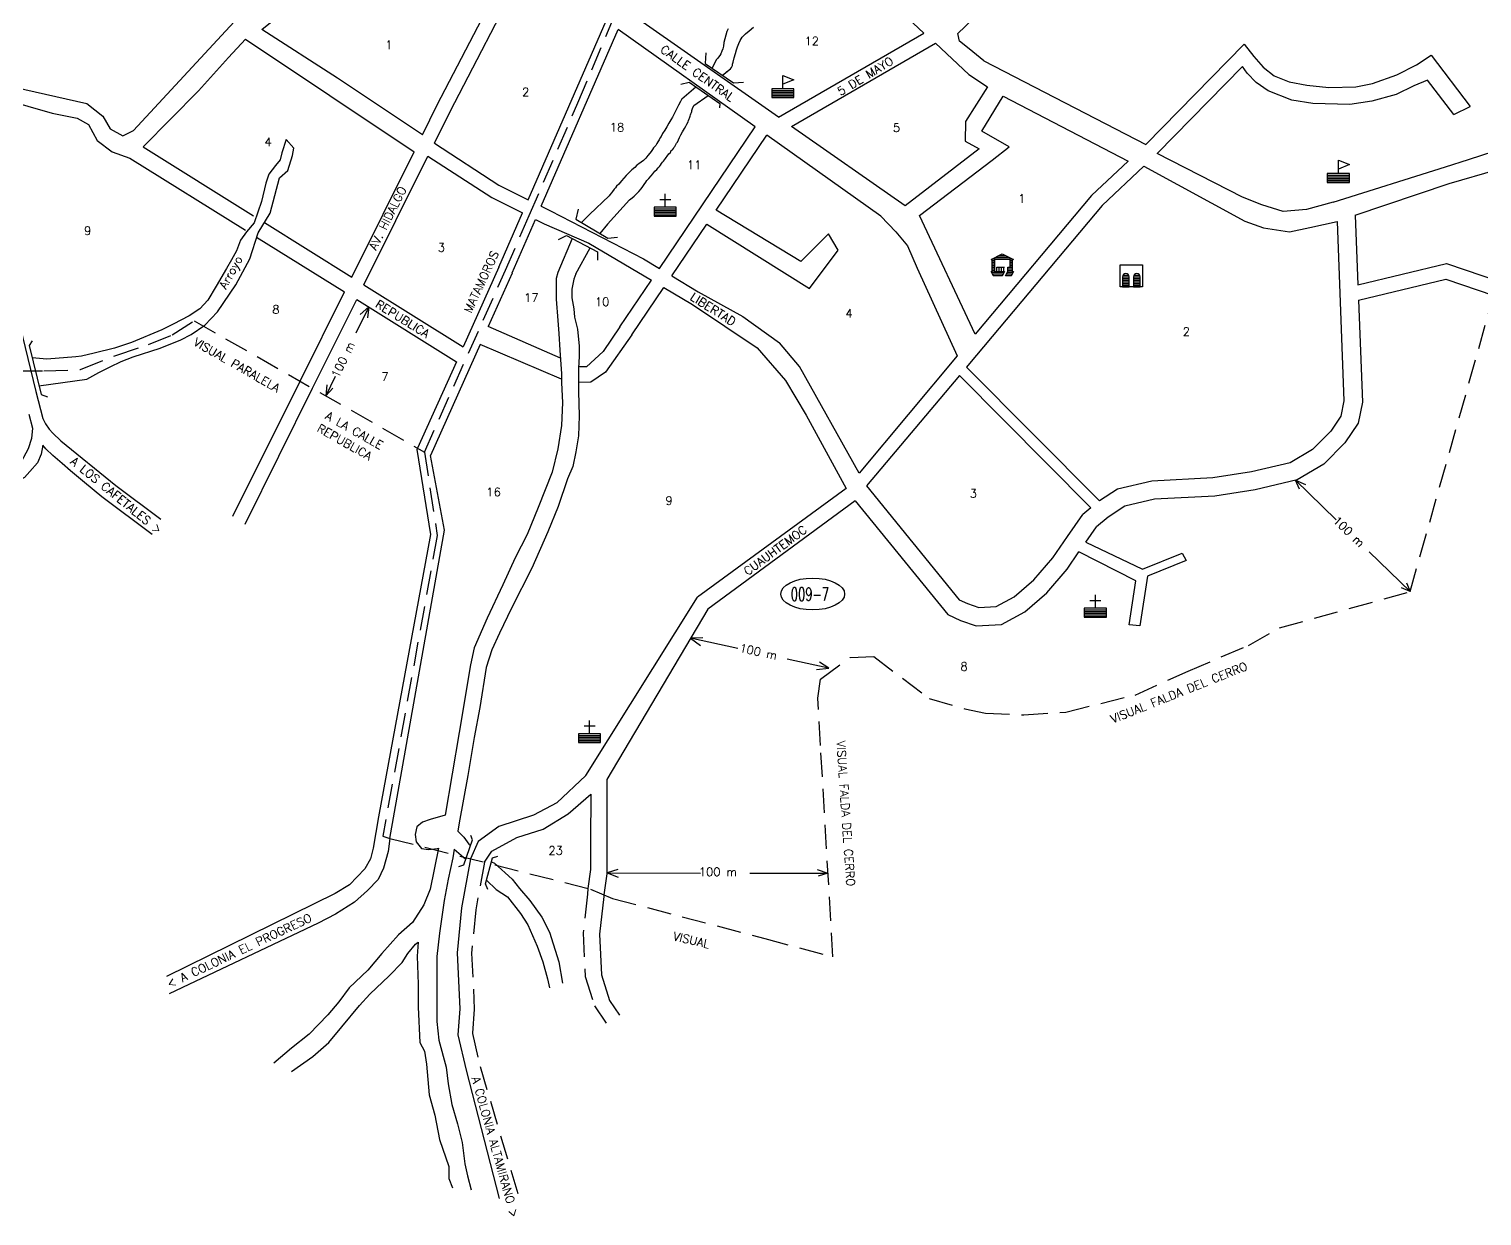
# Model space of a CAD drawing. Extents: x 601048 to 604101, y 1723725 to 1725560.
# Drawn here: x 602133 to 603340, y 1723725 to 1724711 of the extents above; entities that cross this region are included whole.
import ezdxf

# ---------------------------------------------------------------- set-up
doc = ezdxf.new("R2010")
doc.units = 0
doc.header["$LTSCALE"] = 80
doc.header["$MEASUREMENT"] = 0
doc.linetypes.add('HIDDEN', pattern=[0.375, 0.25, -0.125])
doc.layers.get('0').update_dxf_attribs({"linetype": 'CONTINUOUS'})
for name, color, linetype in [('4', 9, 'CONTINUOUS'), ('6', 10, 'CONTINUOUS'), ('9', 5, 'CONTINUOUS'), ('A', 3, 'CONTINUOUS'), ('C', 1, 'CONTINUOUS'), ('D', 6, 'CONTINUOUS'), ('F', 15, 'CONTINUOUS')]:
    doc.layers.add(name, color=color, linetype=linetype)
doc.styles.add('ROMANS', font='ROMANS', dxfattribs={"height": 7})

# ---------------------------------------------------------------- blocks, each defined once
blk = doc.blocks.new('ESC')
for p, q in [((0, -2), (0, 10)), ((0, 10), (10, 6)), ((10, 6), (0, 2)), ((-10, -3.5), (10, -3.5)), ((-10, -5), (10, -5)), ((-10, -6.5), (10, -6.5)), ((-10, -8), (10, -8)), ((-10, -9.5), (10, -9.5))]:
    blk.add_line(p, q)
blk.add_lwpolyline([(-10, -2), (-10, -10), (10, -10), (10, -2)], close=True)
blk = doc.blocks.new('IGL')
for p, q in [((-5, 5), (5, 5)), ((0, -2), (0, 10)), ((-10, -3.5), (10, -3.5)), ((-10, -5), (10, -5)), ((-10, -6.5), (10, -6.5)), ((-10, -8), (10, -8)), ((-10, -9.5), (10, -9.5))]:
    blk.add_line(p, q)
blk.add_lwpolyline([(-10, -2), (-10, -10), (10, -10), (10, -2)], close=True)
blk = doc.blocks.new('PLZ')
for p, q in [((-9, 5.5), (9, 5.5)), ((-9, 4), (-7, 4)), ((-9, 2.5), (-7, 2.5)), ((-9, 1), (-7, 1)), ((-6, 7), (6, 7)), ((-3, 8.5), (3, 8.5)), ((7, 4), (9, 4)), ((7, 2.5), (9, 2.5)), ((7, 1), (9, 1)), ((-9.75, -6.5), (1.75, -6.5)), ((-9, -0.5), (-7, -0.5)), ((-9, -2), (-7, -2)), ((-9, -3.5), (-7, -3.5)), ((-9, -5), (-7, -5)), ((-9, -8), (1, -8)), ((-8.25, -9.5), (0.25, -9.5)), ((-5, -2), (2, -2)), ((-5, -6), (-5, -2)), ((-3, -2), (-3, -6)), ((-1, -2), (-1, -6)), ((1, -2), (1, -6)), ((3.25, -9.5), (8.25, -9.5)), ((4, -8), (9, -8)), ((4.75, -6.5), (9.75, -6.5)), ((5, -3.5), (9, -3.5)), ((5, -5), (9, -5)), ((7, -0.5), (9, -0.5)), ((7, -2), (9, -2))]:
    blk.add_line(p, q)
blk.add_lwpolyline([(0, 10), (10, 5), (9, 5), (9, -6), (10, -6), (8, -10), (3, -10), (5, -6), (5, -2), (7, -2), (7, 5), (-7, 5), (-7, -6), (2, -6), (0, -10), (-8, -10), (-10, -6), (-9, -6), (-9, 5), (-10, 5)], close=True)
blk = doc.blocks.new('PAL')
for p, q in [((-7.598076, 0.5), (-2.401924, 0.5)), ((2.401924, 0.5), (7.598076, 0.5)), ((-8, -1), (-2, -1)), ((-8, -2.5), (-2, -2.5)), ((-8, -4), (-2, -4)), ((-8, -5.5), (-2, -5.5)), ((-8, -7), (-2, -7)), ((-8, -8.5), (-2, -8.5)), ((-8, -10), (-2, -10)), ((2, -1), (8, -1)), ((2, -2.5), (8, -2.5)), ((2, -4), (8, -4)), ((2, -5.5), (8, -5.5)), ((2, -7), (8, -7)), ((2, -8.5), (8, -8.5)), ((2, -10), (8, -10))]:
    blk.add_line(p, q)
blk.add_lwpolyline([(-10, -10), (-10, 10), (10, 10), (10, -10)], close=True)
for points in [[(-2, -10), (-2, -1, 1), (-8, -1), (-8, -10)], [(8, -10), (8, -1, 1), (2, -1), (2, -10)]]:
    blk.add_lwpolyline(points, format="xyb")
blk = doc.blocks.new('ELL')
blk.add_circle((0, 0), 1)

msp = doc.modelspace()

# ---------------------------------------------------------------- linework, layer by layer
at = {"layer": '4', "color": 9, "linetype": 'HIDDEN'}
for points in [[(602461.167046, 1724359.330008), (602528.468266, 1724510.610442), (602548.218654, 1724556.017558), (602588.421959, 1724649.493338), (602620.739458, 1724725.9122), (602775.464542, 1725065.470604), (602802.909343, 1725151.129968), (602822.980345, 1725225.889687), (602856.901896, 1725340.85029), (602885.681946, 1725406.183105)], [(602123.960519, 1724426.758103), (602144.854067, 1724426.758103), (602175.347359, 1724427.887053), (602204.711268, 1724439.741064), (602231.816412, 1724448.772693), (602251.580585, 1724456.675362), (602269.906893, 1724468.441938), (602461.167046, 1724359.330008), (602471.769683, 1724290.083602), (602426.52392, 1724040.14791), (602432.282246, 1724038.333164), (602599.120947, 1723996.170152), (602617.29784, 1723988.395917), (602743.770706, 1723955.158731), (602800.386017, 1723939.81962), (602790.156533, 1724115.572256), (602787.769493, 1724154.777487), (602790.113733, 1724170.736375), (602814.611474, 1724188.577635), (602834.306479, 1724189.425035), (602880.300324, 1724154.700663), (602909.865009, 1724145.947597), (602927.038058, 1724142.251768), (602958.969965, 1724141.056311), (602993.905492, 1724143.309632), (603051.353791, 1724157.464062), (603095.451433, 1724177.280263), (603145.617555, 1724198.714113), (603171.509745, 1724213.272954), (603279.852508, 1724243.460043), (603350.986068, 1724495.346795)]]:
    msp.add_lwpolyline(points, dxfattribs=at)
at = {"layer": '6', "color": 10, "linetype": 'CONTINUOUS'}
msp.add_line((602454.67682, 1724361.492596), (602466.214998, 1724290.848014), dxfattribs=at)
at = {"layer": '6'}
msp.add_line((602466.214998, 1724290.848014), (602423.025507, 1724056.177397), dxfattribs=at)
at = {"layer": '6', "color": 10, "linetype": 'CONTINUOUS'}
for points in [[(602302.048907, 1724306.054654), (602357.787582, 1724418.306918)], [(602138.36812, 1724409.648445), (602144.087867, 1724387.250146), (602146.196622, 1724382.753509), (602149.352549, 1724378.485339), (602152.322835, 1724374.959463), (602159.19162, 1724368.649998), (602204.859766, 1724331.535484), (602242.173986, 1724303.699607)], [(602312.128812, 1724299.372464), (602368.228001, 1724412.350767)], [(602132.549746, 1724390.854446), (602135.434278, 1724379.320693), (602134.713145, 1724370.670381), (602131.828613, 1724362.020069), (602126.059555, 1724351.20718), (602121.011631, 1724347.602885), (602114.521434, 1724344.719449), (602103.704446, 1724341.11515), (602091.445198, 1724337.510855), (602086.397267, 1724333.185696), (602082.070476, 1724326.697966), (602077.743678, 1724315.164213), (602074.138013, 1724300.747029), (602049.488726, 1724210.618223)], [(602235.062019, 1724290.963774), (602193.106654, 1724322.140018), (602178.626481, 1724334.202254), (602167.174269, 1724343.783276), (602160.06216, 1724349.975953), (602152.450787, 1724356.471001), (602146.510209, 1724362.038189), (602144.096848, 1724365.007355), (602142.645601, 1724357.694915), (602139.761076, 1724350.486321), (602133.270879, 1724343.277726), (602128.944088, 1724338.231714), (602122.45389, 1724334.627414), (602114.521434, 1724332.464837), (602105.146712, 1724329.581402), (602099.377655, 1724328.139684), (602095.050856, 1724325.977102), (602091.445198, 1724321.651948), (602088.560666, 1724313.722495), (602084.233868, 1724296.421871), (602081.349343, 1724286.32984), (602060.441753, 1724209.319204)], [(602455.232337, 1724362.715698), (602454.67682, 1724361.492596)], [(602418.559646, 1724030.176526), (602416.205146, 1724021.204105), (602411.548355, 1724012.989353), (602398.947628, 1723999.845748), (602386.894752, 1723992.452465), (602246.917084, 1723923.448532)], [(602432.282246, 1724038.333164), (602430.938643, 1724027.372309), (602427.070946, 1724013.453875), (602422.592543, 1724004.017067), (602413.920774, 1723994.89596), (602403.075232, 1723985.264821), (602387.168681, 1723975.201482), (602372.924378, 1723967.808205), (602249.156901, 1723909.065625)]]:
    msp.add_lwpolyline(points, dxfattribs=at)
at = {"layer": '6'}
msp.add_lwpolyline([(602423.025507, 1724056.177397), (602418.559646, 1724030.176526)], dxfattribs=at)
at = {"layer": '6', "linetype": 'CONTINUOUS'}
for points in [[(602499.437986, 1724021.361752), (602491.776308, 1723980.571061), (602488.268829, 1723943.295491), (602490.518598, 1723896.536772), (602488.880972, 1723875.109145), (602495.683479, 1723845.78317), (602523.221254, 1723738.965073)], [(602610.254459, 1723991.408363), (602610.092756, 1723989.925395), (602606.627522, 1723958.720232), (602608.322701, 1723924.797026), (602614.867325, 1723903.514683), (602623.045407, 1723891.381542)]]:
    msp.add_lwpolyline(points, dxfattribs=at)
at = {"layer": '6', "linetype": 'HIDDEN'}
for points in [[(602511.094521, 1724018.415945), (602503.671872, 1723978.897837), (602500.295948, 1723943.020369), (602502.540636, 1723896.367248), (602500.986253, 1723876.02881), (602507.309452, 1723848.769156), (602539.465594, 1723740.511571)], [(602596.930762, 1723996.72365), (602596.480529, 1723991.993465), (602592.91916, 1723959.922592), (602594.737282, 1723923.539092), (602602.245864, 1723899.122075), (602611.946486, 1723884.730067)]]:
    msp.add_lwpolyline(points, dxfattribs=at)
at = {"layer": '9', "linetype": 'CONTINUOUS'}
for p, q in [((602711.551698, 1724705.871932), (602710.661446, 1724702.922139)), ((602712.396619, 1724708.809432), (602711.551698, 1724705.871932)), ((602713.270818, 1724711.17651), (602712.396619, 1724708.809432)), ((602723.396396, 1724701.363079), (602725.056388, 1724704.124802)), ((602725.056388, 1724704.124802), (602727.80941, 1724706.969551)), ((602727.80941, 1724706.969551), (602730.760627, 1724709.476857)), ((602730.760627, 1724709.476857), (602734.543587, 1724712.381909)), ((602708.245079, 1724692.492761), (602707.291035, 1724690.351098)), ((602708.84989, 1724694.610846), (602708.245079, 1724692.492761)), ((602709.519033, 1724696.733274), (602708.84989, 1724694.610846)), ((602709.840104, 1724699.635407), (602709.519033, 1724696.733274)), ((602710.661446, 1724702.922139), (602709.840104, 1724699.635407)), ((602719.397042, 1724690.586789), (602720.296484, 1724693.537202)), ((602720.296484, 1724693.537202), (602721.163238, 1724696.014564)), ((602721.163238, 1724696.014564), (602722.292438, 1724698.980489)), ((602722.292438, 1724698.980489), (602723.396396, 1724701.363079)), ((602703.425989, 1724685.243233), (602700.114334, 1724678.417842)), ((602704.44208, 1724686.465862), (602703.425989, 1724685.243233)), ((602703.425989, 1724685.243233), (602703.425989, 1724685.243233)), ((602705.401905, 1724687.564673), (602704.44208, 1724686.465862)), ((602706.354788, 1724688.903053), (602705.401905, 1724687.564673)), ((602707.291035, 1724690.351098), (602706.354788, 1724688.903053)), ((602716.251228, 1724679.064921), (602716.942205, 1724680.727211)), ((602716.942205, 1724680.727211), (602717.10185, 1724681.781232)), ((602717.10185, 1724681.781232), (602717.525182, 1724683.305434)), ((602717.525182, 1724683.305434), (602718.306311, 1724687.051063)), ((602718.306311, 1724687.051063), (602719.397042, 1724690.586789)), ((602708.560316, 1724672.595952), (602715.282213, 1724677.965489)), ((602712.058871, 1724675.394597), (602712.277599, 1724675.565365)), ((602715.282213, 1724677.965489), (602716.251228, 1724679.064921)), ((602670.411967, 1724644.349749), (602668.782999, 1724641.128509)), ((602672.040315, 1724647.580179), (602670.411967, 1724644.349749)), ((602673.676729, 1724650.691134), (602672.040315, 1724647.580179)), ((602674.979462, 1724652.929786), (602673.676729, 1724650.691134)), ((602683.187131, 1724642.331792), (602683.347397, 1724643.376622)), ((602683.347397, 1724643.376622), (602683.593207, 1724643.974848)), ((602683.593207, 1724643.974848), (602683.824126, 1724644.793643)), ((602683.824126, 1724644.793643), (602684.917181, 1724647.406334)), ((602664.104677, 1724632.614437), (602662.460197, 1724629.622956)), ((602665.764048, 1724635.38535), (602664.104677, 1724632.614437)), ((602667.162097, 1724637.787795), (602665.764048, 1724635.38535)), ((602668.782999, 1724641.128509), (602667.162097, 1724637.787795)), ((602678.242339, 1724630.106837), (602679.147563, 1724632.014399)), ((602679.147563, 1724632.014399), (602680.061976, 1724633.92258)), ((602680.061976, 1724633.92258), (602680.506522, 1724634.995835)), ((602680.506522, 1724634.995835), (602680.943622, 1724636.179374)), ((602680.943622, 1724636.179374), (602681.191177, 1724636.888505)), ((602681.191177, 1724636.888505), (602681.651855, 1724637.722811)), ((602681.651855, 1724637.722811), (602681.882153, 1724638.550796)), ((602681.882153, 1724638.550796), (602682.042419, 1724639.595626)), ((602682.042419, 1724639.595626), (602682.502476, 1724640.439122)), ((602682.502476, 1724640.439122), (602682.758098, 1724641.028779)), ((602682.758098, 1724641.028779), (602682.956832, 1724641.503808)), ((602682.956832, 1724641.503808), (602683.187131, 1724642.331792)), ((602656.751395, 1724620.236109), (602656.092603, 1724618.917583)), ((602657.751975, 1724621.688496), (602656.751395, 1724620.236109)), ((602658.855933, 1724624.071086), (602657.751975, 1724621.688496)), ((602660.800825, 1724626.852043), (602658.855933, 1724624.071086)), ((602662.460197, 1724629.622956), (602660.800825, 1724626.852043)), ((602672.125718, 1724618.966029), (602673.040131, 1724620.874211)), ((602673.040131, 1724620.874211), (602674.214743, 1724623.030765)), ((602674.214743, 1724623.030765), (602675.375588, 1724625.527983)), ((602675.375588, 1724625.527983), (602677.043025, 1724628.179421)), ((602677.043025, 1724628.179421), (602678.242339, 1724630.106837)), ((602648.407302, 1724607.901673), (602646.693329, 1724605.93951)), ((602649.360805, 1724609.230863), (602648.407302, 1724607.901673)), ((602650.566441, 1724610.927901), (602649.360805, 1724609.230863)), ((602651.519324, 1724612.266281), (602650.566441, 1724610.927901)), ((602653.233297, 1724614.228444), (602651.519324, 1724612.266281)), ((602654.169544, 1724615.676488), (602653.233297, 1724614.228444)), ((602654.877777, 1724617.219925), (602654.169544, 1724615.676488)), ((602656.092603, 1724618.917583), (602654.877777, 1724617.219925)), ((602662.774723, 1724605.409585), (602664.210117, 1724607.122134)), ((602664.210117, 1724607.122134), (602665.448521, 1724608.470559)), ((602665.448521, 1724608.470559), (602666.1642, 1724609.903712)), ((602666.1642, 1724609.903712), (602667.146983, 1724610.662481)), ((602667.146983, 1724610.662481), (602667.901131, 1724611.525832)), ((602667.901131, 1724611.525832), (602668.361809, 1724612.360139)), ((602668.361809, 1724612.360139), (602669.106767, 1724613.22287)), ((602669.106767, 1724613.22287), (602669.790881, 1724614.303067)), ((602669.790881, 1724614.303067), (602670.481858, 1724615.965358)), ((602670.481858, 1724615.965358), (602671.220494, 1724617.058468)), ((602671.220494, 1724617.058468), (602672.125718, 1724618.966029)), ((602635.770736, 1724595.969854), (602633.248013, 1724593.953089)), ((602637.500221, 1724597.702258), (602635.770736, 1724595.969854)), ((602639.268796, 1724598.855671), (602637.500221, 1724597.702258)), ((602641.250997, 1724600.263545), (602639.268796, 1724598.855671)), ((602642.995994, 1724601.766191), (602641.250997, 1724600.263545)), ((602645.002934, 1724603.628114), (602642.995994, 1724601.766191)), ((602646.693329, 1724605.93951), (602645.002934, 1724603.628114)), ((602654.060724, 1724594.314992), (602655.289318, 1724595.671986)), ((602655.289318, 1724595.671986), (602656.258333, 1724596.771418)), ((602656.258333, 1724596.771418), (602657.217537, 1724597.87942)), ((602657.217537, 1724597.87942), (602657.948728, 1724599.082814)), ((602657.948728, 1724599.082814), (602658.908553, 1724600.181625)), ((602658.908553, 1724600.181625), (602659.662701, 1724601.044977)), ((602659.662701, 1724601.044977), (602660.622526, 1724602.143788)), ((602660.622526, 1724602.143788), (602661.361163, 1724603.236898)), ((602661.361163, 1724603.236898), (602662.036087, 1724604.316475)), ((602662.036087, 1724604.316475), (602662.774723, 1724605.409585)), ((602624.70401, 1724584.716419), (602622.504657, 1724582.149088)), ((602626.63223, 1724586.923852), (602624.70401, 1724584.716419)), ((602628.615591, 1724589.135008), (602626.63223, 1724586.923852)), ((602630.828712, 1724591.361676), (602628.615591, 1724589.135008)), ((602633.248013, 1724593.953089), (602630.828712, 1724591.361676)), ((602643.601108, 1724581.726942), (602645.02099, 1724583.66925)), ((602645.02099, 1724583.66925), (602645.966428, 1724585.117915)), ((602645.966428, 1724585.117915), (602647.47422, 1724586.715333)), ((602647.47422, 1724586.715333), (602649.40244, 1724588.922766)), ((602649.40244, 1724588.922766), (602650.847025, 1724590.635936)), ((602650.847025, 1724590.635936), (602652.545486, 1724592.827858)), ((602652.545486, 1724592.827858), (602654.060724, 1724594.314992)), ((602615.204218, 1724573.227181), (602614.45864, 1724572.37364)), ((602616.434556, 1724574.69508), (602615.204218, 1724573.227181)), ((602617.378249, 1724576.032841), (602616.434556, 1724574.69508)), ((602618.593075, 1724577.730498), (602617.378249, 1724576.032841)), ((602619.776337, 1724579.075201), (602618.593075, 1724577.730498)), ((602620.775172, 1724580.416683), (602619.776337, 1724579.075201)), ((602622.504657, 1724582.149088), (602620.775172, 1724580.416683)), ((602633.5637, 1724570.543001), (602635.261001, 1724571.93164)), ((602635.261001, 1724571.93164), (602637.259874, 1724573.913037)), ((602637.259874, 1724573.913037), (602639.203606, 1724575.890712)), ((602639.203606, 1724575.890712), (602641.186968, 1724578.101868)), ((602641.186968, 1724578.101868), (602642.386282, 1724580.029285)), ((602642.386282, 1724580.029285), (602643.601108, 1724581.726942)), ((602631.533803, 1724569.02112), (602633.5637, 1724570.543001)), ((602583.721011, 1724536.921327), (602571.905348, 1724508.678771)), ((602586.979258, 1724507.619215), (602598.723373, 1724529.019847))]:
    msp.add_line(p, q, dxfattribs=at)
for points in [[(602674.979462, 1724652.929786), (602686.522965, 1724662.797476)], [(602684.917181, 1724647.406334), (602696.842668, 1724655.658773)], [(602140.872233, 1724414.410258), (602180.616812, 1724420.059244), (602190.669353, 1724425.476465), (602199.948621, 1724430.119797), (602209.22789, 1724434.76313), (602219.280431, 1724438.632573), (602241.70533, 1724445.597572), (602258.717322, 1724452.56257), (602267.223318, 1724457.205902), (602278.822404, 1724464.944789), (602289.19278, 1724475.936631), (602304.340393, 1724498.222003), (602315.939479, 1724519.890887), (602322.89893, 1724541.559771), (602332.951471, 1724557.811434), (602336.817833, 1724572.515319), (602340.684195, 1724587.219205), (602347.643646, 1724593.410314), (602351.510008, 1724605.792533), (602352.560082, 1724611.956196)], [(602352.560082, 1724611.956196), (602346.328628, 1724619.013075), (602342.532338, 1724608.050159), (602341.266903, 1724602.147048), (602337.470612, 1724597.508891), (602331.987071, 1724590.340832), (602329.456208, 1724582.751119), (602325.659918, 1724567.571695), (602322.707246, 1724558.717028), (602319.754574, 1724549.862367), (602313.427413, 1724542.272655), (602308.365688, 1724535.526243), (602304.991207, 1724526.671582), (602300.7731, 1724519.08187), (602296.555, 1724511.913805), (602288.118787, 1724497.156034), (602281.178376, 1724485.634603), (602274.429406, 1724478.466533), (602265.762832, 1724472.700295), (602252.2649, 1724465.532235), (602242.985068, 1724460.894078), (602217.676442, 1724450.35281), (602203.756701, 1724445.714653), (602186.88428, 1724441.49815), (602176.339021, 1724438.968242), (602171.540756, 1724438.477612)], [(602614.45864, 1724572.37364), (602598.228197, 1724556.847057), (602591.509463, 1724550.123641)], [(602631.533803, 1724569.02112), (602613.179547, 1724548.686094), (602606.797052, 1724541.101603)], [(602571.905348, 1724508.678771), (602570.405481, 1724503.530167), (602570.405481, 1724495.797723), (602570.405481, 1724486.518793), (602571.952554, 1724468.734178), (602572.726091, 1724457.908755), (602573.499627, 1724443.99036), (602575.085623, 1724424.295941), (602575.0467, 1724416.926809), (602575.820237, 1724400.688681), (602575.0467, 1724381.357574), (602571.952554, 1724362.026472), (602567.311328, 1724342.695365), (602555.708274, 1724313.312082), (602546.425821, 1724290.888002), (602536.36984, 1724271.556895), (602526.313858, 1724249.132809), (602513.163724, 1724221.296018), (602502.334198, 1724196.552205), (602499.240052, 1724182.633804), (602489.9576, 1724126.186976), (602478.383143, 1724057.537852)], [(602586.979258, 1724507.619215), (602585.112589, 1724503.135326), (602583.565516, 1724494.629658), (602583.565516, 1724487.670471), (602585.112589, 1724478.391562), (602585.886126, 1724471.432376), (602588.206735, 1724461.380221), (602589.753808, 1724447.461852), (602589.753808, 1724438.956184), (602588.980272, 1724428.904029), (602588.980272, 1724409.572961), (602589.753808, 1724389.468651), (602589.095018, 1724372.802066), (602586.774416, 1724359.656933), (602584.453806, 1724347.28504), (602579.812588, 1724337.23288), (602572.07723, 1724314.035592), (602563.568329, 1724293.158025), (602550.418216, 1724263.00155), (602533.400422, 1724229.752097), (602523.344455, 1724208.874536), (602517.156163, 1724194.956157), (602512.514952, 1724180.264542), (602507.100196, 1724147.015088), (602502.458977, 1724122.271308), (602497.04423, 1724090.568347), (602490.082401, 1724051.132947), (602488.776055, 1724044.254815)], [(602171.540756, 1724438.477612), (602147.330875, 1724436.482975), (602135.357143, 1724437.622898)], [(602478.383143, 1724057.537852), (602465.902522, 1724053.949998), (602459.56006, 1724051.881153), (602454.865408, 1724048.052751), (602453.525902, 1724041.578067), (602454.299438, 1724035.392099), (602458.571712, 1724029.898715), (602464.355449, 1724029.206131), (602472.090836, 1724029.979377), (602472.817966, 1724030.100519)], [(602488.776055, 1724044.254815), (602493.749924, 1724039.258329), (602498.11791, 1724033.504601), (602499.387518, 1724032.194373)], [(602472.817966, 1724030.100519), (602465.92146, 1723996.135148), (602460.506697, 1723982.989988), (602451.224244, 1723968.298341), (602439.621175, 1723958.246159), (602425.697504, 1723942.781266), (602414.094435, 1723928.862865), (602398.623683, 1723914.171217), (602390.114767, 1723902.572549), (602380.832322, 1723891.747126), (602365.361563, 1723875.508987), (602350.664348, 1723863.910319), (602335.967133, 1723851.538404)], [(602485.933225, 1724029.286844), (602484.585943, 1724022.19318), (602480.71826, 1724004.408582), (602477.624114, 1723986.623978), (602473.756432, 1723959.560454), (602471.435815, 1723940.229364), (602471.435815, 1723897.700963), (602471.435815, 1723886.102311), (602472.982888, 1723870.63744), (602479.171187, 1723848.213376), (602480.71826, 1723834.294991), (602483.812406, 1723817.283633), (602488.453625, 1723801.045516), (602492.321307, 1723785.580644), (602494.641917, 1723767.79604), (602496.962526, 1723757.743875), (602500.056672, 1723746.145222)], [(602485.933225, 1724029.286844), (602495.429861, 1724021.051195)], [(602516.868595, 1724018.811047), (602519.276708, 1724017.607446), (602533.973945, 1724004.462269), (602540.162252, 1723996.729809), (602548.671183, 1723986.677611), (602558.727186, 1723972.759188), (602564.9155, 1723960.387257), (602572.650887, 1723935.64339), (602575.74504, 1723917.858732)], [(602512.568311, 1724003.458699), (602520.823781, 1723995.956563), (602530.106248, 1723989.770595), (602540.935796, 1723975.852172), (602547.124102, 1723966.57322), (602554.859489, 1723948.788567), (602559.500723, 1723935.64339), (602563.36842, 1723921.724962), (602564.9155, 1723913.992507)], [(602350.664348, 1723844.579201), (602368.455717, 1723856.951116), (602381.605859, 1723868.549784), (602392.435384, 1723881.694945), (602407.132599, 1723899.47957), (602415.641515, 1723908.758506), (602431.885803, 1723924.223399), (602442.715329, 1723935.048822), (602447.356555, 1723942.781266), (602453.544854, 1723950.513715), (602455.865471, 1723952.060202), (602455.091934, 1723940.461533), (602455.865471, 1723917.264196), (602455.865471, 1723897.933078), (602457.412544, 1723868.549784), (602461.280233, 1723861.590586), (602462.827306, 1723850.765158), (602465.147923, 1723825.248089), (602469.789149, 1723808.236709), (602473.656832, 1723788.132345), (602481.392211, 1723765.708254), (602481.392211, 1723755.656072), (602484.486364, 1723747.923628)]]:
    msp.add_lwpolyline(points, dxfattribs=at)
at = {"layer": 'D', "color": 14, "linetype": 'CONTINUOUS'}
for points in [[(602414.783109, 1724479.969665), (602404.060067, 1724458.198117)], [(602407.845045, 1724473.769085), (602414.783109, 1724479.969665), (602413.713124, 1724470.97582)], [(602386.954824, 1724422.292548), (602379.151389, 1724406.119088)], [(602380.047265, 1724415.244482), (602379.151389, 1724406.119088), (602385.141178, 1724412.380241)], [(603218.576562, 1724303.070911), (603184.765305, 1724335.9634)], [(603187.893478, 1724328.413243), (603184.765305, 1724335.9634), (603192.881564, 1724332.402198)], [(603279.852508, 1724243.460043), (603245.883311, 1724276.410749)], [(603276.8477, 1724250.794768), (603279.852508, 1724243.460043), (603272.857229, 1724246.473395)], [(602692.326629, 1724205.103971), (602682.146535, 1724204.58528), (602690.298111, 1724198.514649)], [(602721.324181, 1724196.163805), (602682.146535, 1724204.58528)], [(602795.690271, 1724180.178359), (602762.310442, 1724187.363492)], [(602786.65264, 1724178.746687), (602797.079659, 1724179.654691), (602789.188288, 1724184.829136)], [(602621.87929, 1724012.424849), (602612.891962, 1724009.686768), (602621.989246, 1724005.995642)], [(602612.891962, 1724009.686768), (602690.447667, 1724009.440735)], [(602731.37557, 1724009.451835), (602796.330874, 1724009.490985)], [(602787.307855, 1724012.55234), (602796.330874, 1724009.490985), (602788.269246, 1724007.026438)]]:
    msp.add_lwpolyline(points, dxfattribs=at)
at = {"layer": 'F', "color": 15, "linetype": 'CONTINUOUS'}
for p, q in [((602904.128569, 1724707.213212), (603011.452632, 1724809.781847)), ((602806.513508, 1724772.754273), (602876.074657, 1724707.502277)), ((602905.663997, 1724700.743527), (602904.128569, 1724707.213212)), ((602885.625971, 1724699.162869), (602913.300407, 1724673.100785)), ((602913.703938, 1724694.472947), (602905.663997, 1724700.743527)), ((602925.683096, 1724684.553853), (602913.703938, 1724694.472947)), ((602925.683096, 1724684.553853), (603060.356849, 1724615.101363)), ((602928.732908, 1724662.778653), (602910.571279, 1724633.964242)), ((602924.085947, 1724626.16295), (602941.864281, 1724655.059924)), ((602941.864281, 1724655.059924), (603045.654004, 1724601.230999)), ((602910.571279, 1724633.964242), (602910.404658, 1724617.80818)), ((602946.880458, 1724612.928906), (602924.085947, 1724626.16295)), ((602921.833421, 1724611.420985), (602860.367215, 1724564.048829)), ((602910.404658, 1724617.80818), (602921.833421, 1724611.420985)), ((602932.813088, 1724602.055934), (602946.880458, 1724612.928906)), ((603140.78249, 1724571.089604), (603069.898054, 1724607.605221)), ((602872.230344, 1724555.848328), (602932.813088, 1724602.055934)), ((603058.746364, 1724597.084945), (603142.638614, 1724551.254835)), ((603156.727831, 1724564.78035), (603140.78249, 1724571.089604)), ((603174.527293, 1724559.177904), (603156.727831, 1724564.78035)), ((603193.860316, 1724560.944761), (603174.527293, 1724559.177904)), ((603215.829209, 1724567.154865), (603193.860316, 1724560.944761)), ((602840.169817, 1724555.530248), (602852.59652, 1724542.400856)), ((602918.564507, 1724457.268094), (602872.230344, 1724555.848328)), ((603142.638614, 1724551.254835), (603158.015316, 1724545.710394)), ((603196.706655, 1724546.134553), (603219.290723, 1724550.890569)), ((602852.59652, 1724542.400856), (602862.386676, 1724530.718333)), ((603158.015316, 1724545.710394), (603179.589131, 1724542.320002)), ((603179.589131, 1724542.320002), (603196.706655, 1724546.134553)), ((602862.386676, 1724530.718333), (602870.431929, 1724512.335425)), ((602870.431929, 1724512.335425), (602903.530011, 1724439.343522)), ((602772.779297, 1724430.610634), (602755.949779, 1724450.016124)), ((602822.216376, 1724341.952427), (602772.779297, 1724430.610634)), ((602761.163983, 1724418.867783), (602778.114828, 1724390.007448)), ((602778.114828, 1724390.007448), (602811.551256, 1724329.178583)), ((602477.753184, 1724294.452329), (602466.214998, 1724356.446557)), ((602432.282246, 1724038.333164), (602477.753184, 1724294.452329))]:
    msp.add_line(p, q, dxfattribs=at)
for points in [[(602469.420299, 1724616.142199), (602482.466135, 1724642.415243), (602542.652172, 1724758.611961)], [(602459.371556, 1724622.887146), (602388.922304, 1724670.174305), (602325.983721, 1724710.659606), (602348.461786, 1724728.653072), (602381.429615, 1724743.647628), (602432.379897, 1724746.646539), (602471.341877, 1724748.145995), (602515.638965, 1724732.550436)], [(602459.371556, 1724622.887146), (602471.763668, 1724647.843654), (602515.638965, 1724732.550436)], [(602060.241553, 1724676.087643), (602180.553531, 1724649.131292), (602194.042192, 1724638.633145), (602200.037152, 1724628.134998), (602210.528332, 1724622.136057), (602219.520772, 1724626.635263), (602310.049738, 1724724.413957)], [(602547.343817, 1724569.11289), (602611.942674, 1724717.798257)], [(602755.255924, 1724637.660889), (602628.823445, 1724726.204709)], [(602558.092334, 1724563.738201), (602621.938556, 1724710.69125)], [(602735.874964, 1724629.683208), (602621.938556, 1724710.69125)], [(602755.255924, 1724637.660889), (602876.074657, 1724707.502277)], [(602227.382751, 1724613.111923), (602273.485126, 1724659.635314), (602298.210998, 1724687.385593), (602312.447106, 1724702.385744), (602452.453974, 1724608.955811)], [(602766.098222, 1724630.067757), (602885.625971, 1724699.162869)], [(603142.0956, 1724698.301149), (603060.356849, 1724615.101363)], [(603142.0956, 1724698.301149), (603150.037875, 1724688.176988), (603157.87817, 1724679.196934), (603166.846329, 1724672.074985), (603179.45267, 1724667.174376), (603194.160068, 1724664.374029), (603212.369232, 1724662.273767), (603234.925886, 1724662.925001), (603248.772591, 1724665.728332), (603268.929182, 1724672.911874), (603285.054453, 1724681.321874), (603297.498961, 1724689.206246), (603329.745928, 1724646.513125)], [(602694.888848, 1724691.223937), (602694.368831, 1724682.378268), (602717.769572, 1724666.247931), (602726.089835, 1724666.768264)], [(603140.518132, 1724679.904377), (603069.898054, 1724607.605221)], [(603316.092077, 1724639.924108), (603294.310448, 1724668.574552), (603283.104809, 1724663.673943), (603268.403354, 1724656.617502), (603248.087198, 1724651.072379), (603248.087198, 1724651.072379), (603229.878034, 1724648.272031), (603199.062536, 1724648.972117), (603181.553727, 1724651.772464), (603161.943868, 1724659.47342), (603152.138932, 1724666.474291), (603144.435059, 1724674.175246), (603140.518132, 1724679.904377)], [(602913.300407, 1724673.100785), (602928.732908, 1724662.778653)], [(602049.644393, 1724662.321166), (602111.387701, 1724652.525769), (602151.901636, 1724641.093819), (602172.678014, 1724636.936746), (602182.027383, 1724631.740405), (602189.299115, 1724618.229919), (602201.764942, 1724608.876505), (602216.308406, 1724603.680164), (602312.488219, 1724543.730697)], [(602674.038034, 1724665.000204), (602680.908765, 1724666.681126), (602706.437024, 1724649.021831), (602706.22322, 1724645.385778)], [(603316.092077, 1724639.924108), (603329.745928, 1724646.513125)], [(602656.288669, 1724512.042029), (602735.874964, 1724629.683208)], [(602703.420275, 1724560.294301), (602745.65762, 1724622.727803)], [(602840.169817, 1724555.530248), (602745.65762, 1724622.727803)], [(602860.367215, 1724564.048829), (602766.098222, 1724630.067757)], [(602227.382751, 1724613.111923), (602319.235378, 1724555.62675)], [(602400.667601, 1724504.663098), (602452.453974, 1724608.955811)], [(602469.420299, 1724616.142199), (602522.994167, 1724581.288691), (602547.343817, 1724569.11289)], [(603215.829209, 1724567.154865), (603309.406189, 1724596.479725), (603328.458066, 1724602.651601), (603349.657373, 1724609.393914)], [(602410.889099, 1724498.266062), (602464.047393, 1724605.32169)], [(602464.047393, 1724605.32169), (602517.019687, 1724570.859547), (602542.555094, 1724558.09082)], [(603058.746364, 1724597.084945), (603024.030457, 1724564.334668), (602913.849768, 1724432.97398)], [(603045.654004, 1724601.230999), (603015.286467, 1724572.582886), (602918.564507, 1724457.268094)], [(603234.288672, 1724556.273957), (603312.325495, 1724582.505504), (603352.345417, 1724594.27161), (603354.081596, 1724594.719561)], [(602067.372353, 1724579.141565), (602080.62821, 1724575.394434), (602090.002932, 1724569.627562), (602097.935388, 1724559.535532), (602104.425579, 1724548.001779), (602138.36812, 1724409.648445)], [(602558.092334, 1724563.738201), (602565.904512, 1724559.831799)], [(602565.904512, 1724559.831799), (602643.199611, 1724519.980074), (602656.288669, 1724512.042029)], [(602588.831482, 1724561.203779), (602586.933825, 1724552.823974), (602613.43849, 1724537.182129), (602621.593772, 1724537.862209)], [(602695.601731, 1724548.737252), (602781.015356, 1724495.225573), (602804.659194, 1724527.301491), (602796.777917, 1724540.807139), (602773.697024, 1724517.734988), (602703.420275, 1724560.294301)], [(602328.149368, 1724550.048007), (602400.667601, 1724504.663098)], [(602522.96521, 1724513.001337), (602542.555094, 1724558.09082)], [(602533.971321, 1724508.219547), (602553.30361, 1724552.716132)], [(602553.30361, 1724552.716132), (602560.537604, 1724549.098845)], [(602560.537604, 1724549.098845), (602597.54859, 1724533.044249), (602649.662201, 1724502.247057)], [(602666.561857, 1724505.811707), (602695.601731, 1724548.737252)], [(603219.290723, 1724550.890569), (603224.95955, 1724401.965035), (603222.427569, 1724389.309942), (603213.987642, 1724376.65485), (603198.795778, 1724361.468741), (603180.227941, 1724350.500992), (603148.15623, 1724342.907938), (603116.084511, 1724337.8459), (603065.444964, 1724335.314883), (603036.749218, 1724328.565501), (603021.849346, 1724318.884254)], [(603234.288672, 1724556.273957), (603236.491542, 1724498.402427)], [(602321.74339, 1724537.961892), (602394.640338, 1724492.524778)], [(602572.367776, 1724535.921106), (602579.163844, 1724539.321507), (602604.988903, 1724525.719903), (602604.988903, 1724518.919101)], [(602522.96521, 1724513.001337), (602493.292534, 1724446.694585)], [(603236.491542, 1724498.402427), (603310.0258, 1724515.957689), (603788.890885, 1724353.501367)], [(602533.944906, 1724508.159645), (602514.000812, 1724463.591857)], [(602623.455379, 1724463.509214), (602649.662201, 1724502.247057)], [(602666.561857, 1724505.811707), (602688.492643, 1724492.511469), (602725.550579, 1724471.910015), (602755.949779, 1724450.016124)], [(603236.975361, 1724485.692043), (603309.556976, 1724503.019875), (603349.346957, 1724489.542637)], [(602357.787582, 1724418.306918), (602394.640338, 1724492.524778)], [(602410.889099, 1724498.266062), (602493.292534, 1724446.694585)], [(602633.394565, 1724456.785183), (602660.012355, 1724496.130504)], [(602660.012355, 1724496.130504), (602683.858655, 1724482.038234), (602737.547592, 1724445.993983), (602761.163983, 1724418.867783)], [(602368.228001, 1724412.350767), (602404.871662, 1724486.147531)], [(602404.871662, 1724486.147531), (602487.812952, 1724434.449716)], [(603236.975361, 1724485.692043), (603240.208784, 1724400.746921), (603236.734432, 1724383.381766), (603225.791851, 1724366.974116), (603208.176841, 1724349.365779), (603185.970254, 1724336.248674), (603151.094686, 1724327.9918), (603117.652384, 1724322.713436), (603067.580743, 1724320.210804), (603042.805587, 1724314.383564), (603028.990057, 1724305.406871), (603019.367898, 1724297.162431)], [(602574.031516, 1724437.385527), (602514.000812, 1724463.591857)], [(602623.455379, 1724463.509214), (602609.476355, 1724442.888836), (602595.830504, 1724430.209487), (602590.469633, 1724430.209487), (602589.125871, 1724430.796105)], [(602135.250203, 1724451.706776), (602132.800418, 1724447.923751), (602142.608414, 1724407.102789), (602147.902772, 1724405.19166)], [(602633.394565, 1724456.785183), (602611.425762, 1724425.820481), (602599.241966, 1724417.530138), (602588.980272, 1724417.244907)], [(602507.332427, 1724448.690445), (602466.214998, 1724356.446557)], [(602575.062226, 1724419.866206), (602507.332427, 1724448.690445)], [(602903.530011, 1724439.343522), (602822.216376, 1724341.952427)], [(602487.812952, 1724434.449716), (602455.232337, 1724362.715698)], [(602913.849768, 1724432.97398), (602911.285709, 1724429.927558)], [(602911.285709, 1724429.927558), (603021.849346, 1724318.884254)], [(602905.487044, 1724423.038018), (602828.322918, 1724331.357384)], [(602905.487044, 1724423.038018), (603014.65067, 1724313.126281)], [(602828.322918, 1724331.357384), (602905.341093, 1724236.668464), (602912.218745, 1724233.433144), (602921.523806, 1724230.197829), (602936.088253, 1724231.006656), (602951.057261, 1724239.094952), (602967.239981, 1724253.249467), (602983.018126, 1724271.448125), (602995.155164, 1724289.242371), (603008.053471, 1724307.473682)], [(602818.895809, 1724318.87172), (602696.443866, 1724228.738619), (602612.686404, 1724087.242123), (602612.700167, 1724008.779211), (602610.254459, 1723991.408363)], [(602811.551256, 1724329.178583), (602688.068118, 1724238.785707)], [(602818.895809, 1724318.87172), (602895.740773, 1724224.395752), (602906.475003, 1724219.346256), (602919.369492, 1724214.862918), (602940.321927, 1724216.026498), (602959.777283, 1724226.53893), (602978.031298, 1724242.505141), (602995.072854, 1724262.161029), (603004.822272, 1724276.45476)], [(603014.65067, 1724313.126281), (603008.053471, 1724307.473682)], [(603010.480093, 1724284.599827), (603019.367898, 1724297.162431)], [(603010.480093, 1724284.599827), (603057.562693, 1724262.084439), (603090.419452, 1724275.285226), (603093.982646, 1724269.120495), (603061.776851, 1724256.243056), (603055.335691, 1724214.870862), (603046.564747, 1724215.692824), (603051.959928, 1724252.283322), (603004.822272, 1724276.45476)], [(602595.097336, 1724090.591149), (602688.068118, 1724238.785707)], [(602595.097336, 1724090.591149), (602571.165975, 1724067.85266), (602551.621215, 1724057.497472), (602522.878921, 1724048.292861), (602505.633544, 1724035.63652), (602499.437986, 1724021.361752)], [(602511.094521, 1724018.415945), (602517.130462, 1724027.582485), (602537.824914, 1724039.088249), (602559.669058, 1724045.991708), (602580.36351, 1724058.648048), (602599.226975, 1724075.195392)], [(602599.226975, 1724075.195392), (602598.938047, 1724035.871736), (602598.938047, 1724012.367104), (602596.930762, 1723996.72365)], [(602489.550603, 1724014.848561), (602493.737131, 1724016.285145), (602501.149748, 1724037.156108), (602499.543679, 1724040.737513)], [(602513.817549, 1723995.851118), (602511.717299, 1724000.420519), (602517.770955, 1724022.032542), (602522.094996, 1724023.514509)]]:
    msp.add_lwpolyline(points, dxfattribs=at)

# ---------------------------------------------------------------- block references
at = {"layer": '4', "color": 9, "xscale": 26.528434, "yscale": 13.264217, "zscale": 26.528434}
msp.add_blockref('ELL', (602783.648023, 1724241.413733), dxfattribs=at)
at = {"layer": 'A', "color": 3, "xscale": 0.921126, "yscale": 0.921126, "zscale": 0.921126}
for name, p in [('ESC', (602758.876586, 1724663.163017)), ('ESC', (603220.319436, 1724592.74694)), ('IGL', (602661.131762, 1724564.762257)), ('PLZ', (602941.115464, 1724514.910265)), ('PAL', (603048.302028, 1724505.879642)), ('IGL', (603018.419945, 1724231.391361)), ('IGL', (602598.278706, 1724127.141121))]:
    msp.add_blockref(name, p, dxfattribs=at)

# ---------------------------------------------------------------- texts
at = {"layer": '4', "color": 9, "style": 'ROMANS', "width": 0.63}
msp.add_text('009-7', height=11.053514, dxfattribs=at).set_placement((602765.509701, 1724235.731713))
at = {"layer": '9', "linetype": 'CONTINUOUS', "style": 'ROMANS'}
msp.add_text('Arroyo', height=7, rotation=61.530402, dxfattribs=at).set_placement((602296.299289, 1724494.218269))
at = {"layer": 'C', "style": 'ROMANS'}
for s, p in [('12', (602776.850685, 1724697.42826)), ('1', (602428.565602, 1724694.283648)), ('2', (602542.142057, 1724655.074988)), ('18', (602615.021062, 1724625.819733)), ('5', (602850.241881, 1724625.478605)), ('4', (602328.29989, 1724613.618696)), ('11', (602679.155629, 1724594.559668)), ('1', (602954.27314, 1724566.586332)), ('9', (602178.311006, 1724539.789535)), ('3', (602472.247378, 1724525.913201)), ('17', (602543.841959, 1724484.190176)), ('10', (602602.749072, 1724480.759994)), ('8', (602334.678329, 1724474.402352)), ('4', (602810.866417, 1724471.183694)), ('2', (603090.928243, 1724455.938577)), ('7', (602425.317745, 1724418.440393)), ('16', (602512.523358, 1724322.710273)), ('9', (602661.39101, 1724315.47843)), ('3', (602914.156547, 1724321.504385)), ('8', (602906.415259, 1724177.680087)), ('23', (602564.039236, 1724024.728577))]:
    msp.add_text(s, height=7, dxfattribs=at).set_placement(p)
at = {"layer": 'D', "linetype": 'HIDDEN', "style": 'ROMANS'}
msp.add_text('CALLE CENTRAL', height=7, rotation=324.428554, dxfattribs=at).set_placement((602656.428122, 1724692.460367))
at = {"layer": 'D', "color": 6, "style": 'ROMANS'}
for s, rotation, p in [('5 DE MAYO', 31.235121, (602806.767988, 1724655.242847)), ('AV. HIDALGO', 63.525761, (602420.932115, 1724526.543262)), ('MATAMOROS', 65.152392, (602499.836693, 1724474.20156))]:
    msp.add_text(s, height=7, rotation=rotation, dxfattribs=at).set_placement(p)
at = {"layer": 'D', "color": 6, "linetype": 'CONTINUOUS', "style": 'ROMANS'}
for s, rotation, p in [('LIBERTAD', 327.484361, (602681.206634, 1724486.565636)), ('VISUAL FALDA DEL CERRO', 21.711919, (603032.867882, 1724133.855085))]:
    msp.add_text(s, height=7, rotation=rotation, dxfattribs=at).set_placement(p)
at = {"layer": 'D', "linetype": 'CONTINUOUS', "style": 'ROMANS'}
for s, rotation, p in [('REPUBLICA', 328.217648, (602419.658835, 1724480.432486)), ('VISUAL PARALELA', 330.26447, (602268.617937, 1724448.660618)), ('100 m', 63.916085, (602389.598349, 1724420.336463)), ('A LA CALLE', 330.487942, (602378.025172, 1724387.383328)), ('REPUBLICA', 330.487942, (602371.096639, 1724377.098705)), ('A LOS CAFETALES >', 320.801319, (602166.327102, 1724350.455917)), ('CUAUHTEMOC', 36.467983, (602729.598195, 1724256.380342)), ('100 m', 315.886866, (603215.16169, 1724301.820188)), ('100 m', 347.76216, (602722.235636, 1724193.404598)), ('VISUAL FALDA DEL CERRO', 273.946677, (602803.480178, 1724119.212924)), ('< A COLONIA EL PROGRESO', 25.210556, (602249.156901, 1723913.705101)), ('VISUAL', 346.699626, (602667.09965, 1723953.927661)), ('A COLONIA ALTAMIRANO >', 285.638827, (602500.157327, 1723839.278896))]:
    msp.add_text(s, height=7, rotation=rotation, dxfattribs=at).set_placement(p)
msp.add_text('100 m', height=7, dxfattribs=at).set_placement((602689.005707, 1724007.026438))

doc.saveas('drawing.dxf')
